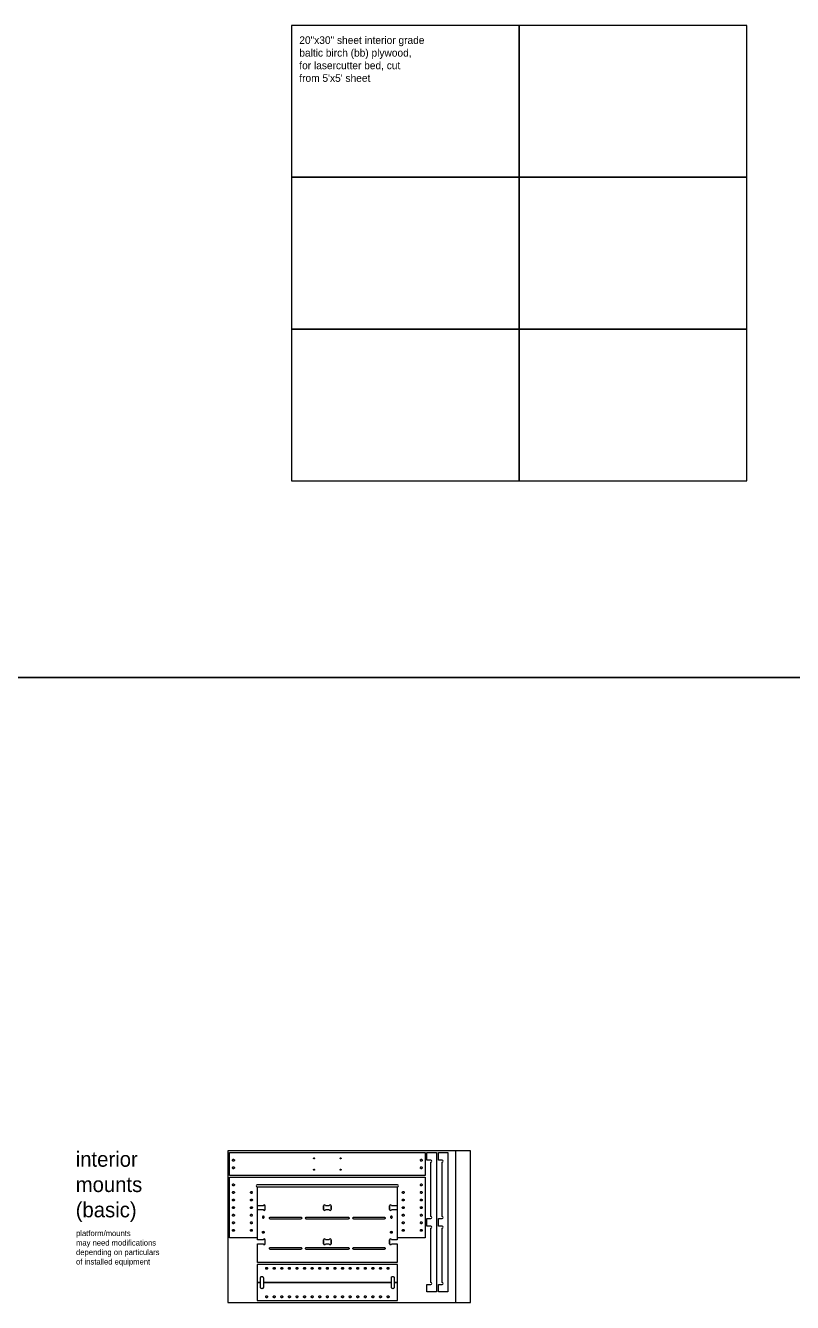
# Model space of a CAD drawing. Header units: inches. Extents: x -747 to 419, y -1089 to -681.
# Drawn here: x -484.8 to -383.8, y -849.5 to -681.2 of the extents above; entities that cross this region are included whole.
import ezdxf

# ---------------------------------------------------------------- set-up
doc = ezdxf.new("R2010")
doc.units = ezdxf.units.IN
doc.header["$MEASUREMENT"] = 0
for name, color, linetype in [('T_ANNO', 6, 'Continuous'), ('T_CUT_HOLE_1_4_INCH', 3, 'Continuous'), ('T_CUT_HOLE_1_8_INCH', 1, 'Continuous'), ('T_CUT_THRU', 7, 'Continuous')]:
    doc.layers.add(name, color=color, linetype=linetype)

msp = doc.modelspace()

# ---------------------------------------------------------------- linework, layer by layer
for points in [[(-454.3, -846.87), (-453.86, -846.87), (-453.86, -846.25), (-453.85, -846.2), (-453.83, -846.16), (-453.8, -846.12), (-453.77, -846.09), (-453.72, -846.07), (-453.67, -846.06), (-453.62, -846.07), (-453.58, -846.09), (-453.54, -846.12), (-453.51, -846.16), (-453.49, -846.2), (-453.48, -846.25), (-453.48, -846.87), (-436.61, -846.87), (-436.61, -846.25), (-436.61, -846.23), (-436.6, -846.19), (-436.58, -846.14), (-436.54, -846.11), (-436.5, -846.08), (-436.46, -846.07), (-436.41, -846.06), (-436.36, -846.07), (-436.31, -846.1), (-436.28, -846.13), (-436.25, -846.17), (-436.24, -846.22), (-436.23, -846.25), (-436.23, -846.87), (-435.8, -846.87), (-435.8, -844.5), (-454.3, -844.5)], [(-435.79, -846.87), (-436.23, -846.87), (-436.23, -847.5), (-436.24, -847.55), (-436.26, -847.59), (-436.29, -847.63), (-436.33, -847.66), (-436.37, -847.68), (-436.42, -847.69), (-436.47, -847.68), (-436.51, -847.66), (-436.55, -847.63), (-436.58, -847.59), (-436.6, -847.55), (-436.61, -847.5), (-436.61, -846.87), (-453.48, -846.87), (-453.48, -847.5), (-453.48, -847.51), (-453.49, -847.56), (-453.52, -847.61), (-453.55, -847.64), (-453.59, -847.67), (-453.64, -847.68), (-453.68, -847.69), (-453.73, -847.68), (-453.78, -847.65), (-453.81, -847.62), (-453.84, -847.58), (-453.85, -847.53), (-453.86, -847.5), (-453.86, -846.87), (-454.29, -846.87), (-454.29, -849.25), (-435.79, -849.25)]]:
    msp.add_lwpolyline(points, close=True)
at = {"layer": 'T_ANNO'}
for p, q in [((-666.26, -767.12), (298.91, -767.12)), ((418.91, -767.12), (-666.26, -767.12))]:
    msp.add_line(p, q, dxfattribs=at)
at = {"layer": 'T_ANNO', "color": 5}
msp.add_line((-428.17, -829.5), (-428.17, -849.5), dxfattribs=at)
at = {"layer": 'T_ANNO'}
for points in [[(-419.78, -701.19), (-419.78, -681.19), (-449.78, -681.19), (-449.78, -701.19)], [(-389.78, -701.19), (-389.78, -681.19), (-419.78, -681.19), (-419.78, -701.19)], [(-419.78, -721.19), (-419.78, -701.19), (-449.78, -701.19), (-449.78, -721.19)], [(-389.78, -721.19), (-389.78, -701.19), (-419.78, -701.19), (-419.78, -721.19)], [(-419.78, -741.19), (-419.78, -721.19), (-449.78, -721.19), (-449.78, -741.19)], [(-389.78, -741.19), (-389.78, -721.19), (-419.78, -721.19), (-419.78, -741.19)], [(-458.17, -849.5), (-426.17, -849.5), (-426.17, -829.5), (-458.17, -829.5)], [(-458.17, -849.5), (-426.17, -849.5), (-426.17, -829.5), (-458.17, -829.5)]]:
    msp.add_lwpolyline(points, close=True, dxfattribs=at)
at = {"layer": 'T_CUT_HOLE_1_4_INCH'}
for points in [[(-457.33, -830.66), (-457.31, -830.69), (-457.3, -830.72), (-457.3, -830.75), (-457.3, -830.78), (-457.31, -830.81), (-457.33, -830.84), (-457.36, -830.86), (-457.39, -830.87), (-457.42, -830.87), (-457.45, -830.87), (-457.48, -830.86), (-457.51, -830.84), (-457.53, -830.81), (-457.54, -830.78), (-457.55, -830.75), (-457.54, -830.72), (-457.53, -830.69), (-457.51, -830.66), (-457.48, -830.64), (-457.45, -830.63), (-457.42, -830.62), (-457.39, -830.63), (-457.36, -830.64)], [(-432.78, -830.81), (-432.79, -830.78), (-432.8, -830.75), (-432.79, -830.72), (-432.78, -830.69), (-432.76, -830.66), (-432.73, -830.64), (-432.7, -830.63), (-432.67, -830.62), (-432.64, -830.63), (-432.61, -830.64), (-432.58, -830.66), (-432.56, -830.69), (-432.55, -830.72), (-432.55, -830.75), (-432.55, -830.78), (-432.56, -830.81), (-432.58, -830.84), (-432.61, -830.86), (-432.64, -830.87), (-432.67, -830.87), (-432.7, -830.87), (-432.73, -830.86), (-432.76, -830.84)], [(-457.3, -831.72), (-457.3, -831.75), (-457.3, -831.78), (-457.31, -831.81), (-457.33, -831.84), (-457.36, -831.86), (-457.39, -831.87), (-457.42, -831.87), (-457.45, -831.87), (-457.48, -831.86), (-457.51, -831.84), (-457.53, -831.81), (-457.54, -831.78), (-457.55, -831.75), (-457.54, -831.72), (-457.53, -831.69), (-457.51, -831.66), (-457.48, -831.64), (-457.45, -831.63), (-457.42, -831.62), (-457.39, -831.63), (-457.36, -831.64), (-457.33, -831.66), (-457.31, -831.69)], [(-432.73, -831.86), (-432.76, -831.84), (-432.78, -831.81), (-432.79, -831.78), (-432.8, -831.75), (-432.79, -831.72), (-432.78, -831.69), (-432.76, -831.66), (-432.73, -831.64), (-432.7, -831.63), (-432.67, -831.62), (-432.64, -831.63), (-432.61, -831.64), (-432.58, -831.66), (-432.56, -831.69), (-432.55, -831.72), (-432.55, -831.75), (-432.55, -831.78), (-432.56, -831.81), (-432.58, -831.84), (-432.61, -831.86), (-432.64, -831.87), (-432.67, -831.87), (-432.7, -831.87)], [(-457.3, -833.97), (-457.3, -834), (-457.3, -834.03), (-457.31, -834.06), (-457.33, -834.09), (-457.36, -834.11), (-457.39, -834.12), (-457.42, -834.12), (-457.45, -834.12), (-457.48, -834.11), (-457.51, -834.09), (-457.53, -834.06), (-457.54, -834.03), (-457.55, -834), (-457.54, -833.97), (-457.53, -833.94), (-457.51, -833.91), (-457.48, -833.89), (-457.45, -833.88), (-457.42, -833.87), (-457.39, -833.88), (-457.36, -833.89), (-457.33, -833.91), (-457.31, -833.94)], [(-432.73, -834.11), (-432.76, -834.09), (-432.78, -834.06), (-432.79, -834.03), (-432.8, -834), (-432.79, -833.97), (-432.78, -833.94), (-432.76, -833.91), (-432.73, -833.89), (-432.7, -833.88), (-432.67, -833.87), (-432.64, -833.88), (-432.61, -833.89), (-432.58, -833.91), (-432.56, -833.94), (-432.55, -833.97), (-432.55, -834), (-432.55, -834.03), (-432.56, -834.06), (-432.58, -834.09), (-432.61, -834.11), (-432.64, -834.12), (-432.67, -834.12), (-432.7, -834.12)], [(-457.55, -835), (-457.54, -834.97), (-457.53, -834.94), (-457.51, -834.91), (-457.48, -834.89), (-457.45, -834.88), (-457.42, -834.87), (-457.39, -834.88), (-457.36, -834.89), (-457.33, -834.91), (-457.31, -834.94), (-457.3, -834.97), (-457.3, -835), (-457.3, -835.03), (-457.31, -835.06), (-457.33, -835.09), (-457.36, -835.11), (-457.39, -835.12), (-457.42, -835.12), (-457.45, -835.12), (-457.48, -835.11), (-457.51, -835.09), (-457.53, -835.06), (-457.54, -835.03)], [(-457.54, -836.03), (-457.55, -836), (-457.54, -835.97), (-457.53, -835.94), (-457.51, -835.91), (-457.48, -835.89), (-457.45, -835.88), (-457.42, -835.87), (-457.39, -835.88), (-457.36, -835.89), (-457.33, -835.91), (-457.31, -835.94), (-457.3, -835.97), (-457.3, -836), (-457.3, -836.03), (-457.31, -836.06), (-457.33, -836.09), (-457.36, -836.11), (-457.39, -836.12), (-457.42, -836.12), (-457.45, -836.12), (-457.48, -836.11), (-457.51, -836.09), (-457.53, -836.06)], [(-454.93, -834.96), (-454.92, -834.99), (-454.92, -835.02), (-454.93, -835.05), (-454.95, -835.08), (-454.98, -835.1), (-455, -835.12), (-455.04, -835.12), (-455.07, -835.12), (-455.1, -835.11), (-455.13, -835.1), (-455.15, -835.07), (-455.16, -835.04), (-455.17, -835.01), (-455.17, -834.98), (-455.16, -834.95), (-455.14, -834.92), (-455.12, -834.9), (-455.09, -834.88), (-455.06, -834.88), (-455.02, -834.88), (-454.99, -834.89), (-454.97, -834.9), (-454.94, -834.93)], [(-455.15, -836.07), (-455.16, -836.04), (-455.17, -836.01), (-455.17, -835.98), (-455.16, -835.95), (-455.14, -835.92), (-455.12, -835.9), (-455.09, -835.88), (-455.06, -835.88), (-455.02, -835.88), (-454.99, -835.89), (-454.97, -835.9), (-454.94, -835.93), (-454.93, -835.96), (-454.92, -835.99), (-454.92, -836.02), (-454.93, -836.05), (-454.95, -836.08), (-454.98, -836.1), (-455, -836.12), (-455.04, -836.12), (-455.07, -836.12), (-455.1, -836.11), (-455.13, -836.1)], [(-434.92, -834.99), (-434.92, -835.02), (-434.93, -835.06), (-434.95, -835.08), (-434.98, -835.1), (-435.01, -835.12), (-435.04, -835.12), (-435.07, -835.12), (-435.1, -835.11), (-435.13, -835.09), (-435.15, -835.07), (-435.16, -835.04), (-435.17, -835.01), (-435.17, -834.97), (-435.16, -834.94), (-435.14, -834.92), (-435.12, -834.9), (-435.09, -834.88), (-435.05, -834.88), (-435.02, -834.88), (-434.99, -834.89), (-434.96, -834.91), (-434.94, -834.93), (-434.93, -834.96)], [(-435.15, -836.07), (-435.16, -836.04), (-435.17, -836.01), (-435.17, -835.97), (-435.16, -835.94), (-435.14, -835.92), (-435.12, -835.9), (-435.09, -835.88), (-435.05, -835.88), (-435.02, -835.88), (-434.99, -835.89), (-434.96, -835.91), (-434.94, -835.93), (-434.93, -835.96), (-434.92, -835.99), (-434.92, -836.02), (-434.93, -836.06), (-434.95, -836.08), (-434.98, -836.1), (-435.01, -836.12), (-435.04, -836.12), (-435.07, -836.12), (-435.1, -836.11), (-435.13, -836.09)], [(-432.64, -835.12), (-432.67, -835.12), (-432.7, -835.12), (-432.73, -835.11), (-432.76, -835.09), (-432.78, -835.06), (-432.79, -835.03), (-432.8, -835), (-432.79, -834.97), (-432.78, -834.94), (-432.76, -834.91), (-432.73, -834.89), (-432.7, -834.88), (-432.67, -834.87), (-432.64, -834.88), (-432.61, -834.89), (-432.58, -834.91), (-432.56, -834.94), (-432.55, -834.97), (-432.55, -835), (-432.55, -835.03), (-432.56, -835.06), (-432.58, -835.09), (-432.61, -835.11)], [(-432.67, -836.12), (-432.7, -836.12), (-432.73, -836.11), (-432.76, -836.09), (-432.78, -836.06), (-432.79, -836.03), (-432.8, -836), (-432.79, -835.97), (-432.78, -835.94), (-432.76, -835.91), (-432.73, -835.89), (-432.7, -835.88), (-432.67, -835.87), (-432.64, -835.88), (-432.61, -835.89), (-432.58, -835.91), (-432.56, -835.94), (-432.55, -835.97), (-432.55, -836), (-432.55, -836.03), (-432.56, -836.06), (-432.58, -836.09), (-432.61, -836.11), (-432.64, -836.12)], [(-457.33, -837.09), (-457.36, -837.11), (-457.39, -837.12), (-457.42, -837.12), (-457.45, -837.12), (-457.48, -837.11), (-457.51, -837.09), (-457.53, -837.06), (-457.54, -837.03), (-457.55, -837), (-457.54, -836.97), (-457.53, -836.94), (-457.51, -836.91), (-457.48, -836.89), (-457.45, -836.88), (-457.42, -836.87), (-457.39, -836.88), (-457.36, -836.89), (-457.33, -836.91), (-457.31, -836.94), (-457.3, -836.97), (-457.3, -837), (-457.3, -837.03), (-457.31, -837.06)], [(-457.53, -838.06), (-457.54, -838.03), (-457.55, -838), (-457.54, -837.97), (-457.53, -837.94), (-457.51, -837.91), (-457.48, -837.89), (-457.45, -837.88), (-457.42, -837.87), (-457.39, -837.88), (-457.36, -837.89), (-457.33, -837.91), (-457.31, -837.94), (-457.3, -837.97), (-457.3, -838), (-457.3, -838.03), (-457.31, -838.06), (-457.33, -838.09), (-457.36, -838.11), (-457.39, -838.12), (-457.42, -838.12), (-457.45, -838.12), (-457.48, -838.11), (-457.51, -838.09)], [(-454.93, -837.05), (-454.95, -837.08), (-454.98, -837.1), (-455, -837.12), (-455.04, -837.12), (-455.07, -837.12), (-455.1, -837.11), (-455.13, -837.1), (-455.15, -837.07), (-455.16, -837.04), (-455.17, -837.01), (-455.17, -836.98), (-455.16, -836.95), (-455.14, -836.92), (-455.12, -836.9), (-455.09, -836.88), (-455.06, -836.88), (-455.02, -836.88), (-454.99, -836.89), (-454.97, -836.9), (-454.94, -836.93), (-454.93, -836.96), (-454.92, -836.99), (-454.92, -837.02)], [(-455.17, -838.03), (-455.17, -838), (-455.17, -837.97), (-455.16, -837.94), (-455.14, -837.91), (-455.11, -837.89), (-455.08, -837.88), (-455.05, -837.87), (-455.02, -837.88), (-454.99, -837.89), (-454.96, -837.91), (-454.94, -837.94), (-454.93, -837.97), (-454.92, -838), (-454.93, -838.03), (-454.94, -838.06), (-454.96, -838.09), (-454.98, -838.11), (-455.01, -838.12), (-455.04, -838.12), (-455.08, -838.12), (-455.11, -838.11), (-455.13, -838.09), (-455.15, -838.06)], [(-453.38, -838.32), (-453.37, -838.29), (-453.36, -838.26), (-453.36, -838.23), (-453.37, -838.2), (-453.39, -838.17), (-453.41, -838.15), (-453.44, -838.13), (-453.47, -838.13), (-453.51, -838.13), (-453.54, -838.14), (-453.56, -838.15), (-453.59, -838.18), (-453.6, -838.21), (-453.61, -838.24), (-453.61, -838.27), (-453.6, -838.3), (-453.58, -838.33), (-453.55, -838.35), (-453.53, -838.37), (-453.49, -838.37), (-453.46, -838.37), (-453.43, -838.36), (-453.4, -838.34)], [(-436.52, -838.33), (-436.5, -838.31), (-436.49, -838.28), (-436.48, -838.24), (-436.49, -838.21), (-436.5, -838.18), (-436.53, -838.16), (-436.55, -838.14), (-436.58, -838.13), (-436.62, -838.13), (-436.65, -838.13), (-436.68, -838.15), (-436.7, -838.17), (-436.72, -838.19), (-436.73, -838.22), (-436.73, -838.26), (-436.73, -838.29), (-436.71, -838.32), (-436.69, -838.34), (-436.67, -838.36), (-436.63, -838.37), (-436.6, -838.37), (-436.57, -838.37), (-436.54, -838.35)], [(-434.95, -837.08), (-434.98, -837.1), (-435.01, -837.12), (-435.04, -837.12), (-435.07, -837.12), (-435.1, -837.11), (-435.13, -837.09), (-435.15, -837.07), (-435.16, -837.04), (-435.17, -837.01), (-435.17, -836.97), (-435.16, -836.94), (-435.14, -836.92), (-435.12, -836.9), (-435.09, -836.88), (-435.05, -836.88), (-435.02, -836.88), (-434.99, -836.89), (-434.96, -836.91), (-434.94, -836.93), (-434.93, -836.96), (-434.92, -836.99), (-434.92, -837.02), (-434.93, -837.06)], [(-435.17, -837.97), (-435.16, -837.94), (-435.14, -837.91), (-435.11, -837.89), (-435.08, -837.88), (-435.05, -837.87), (-435.02, -837.88), (-434.99, -837.89), (-434.96, -837.91), (-434.94, -837.93), (-434.93, -837.96), (-434.92, -838), (-434.92, -838.03), (-434.94, -838.06), (-434.96, -838.09), (-434.98, -838.11), (-435.01, -838.12), (-435.04, -838.12), (-435.08, -838.12), (-435.11, -838.11), (-435.13, -838.09), (-435.15, -838.06), (-435.17, -838.03), (-435.17, -838)], [(-432.8, -837), (-432.79, -836.97), (-432.78, -836.94), (-432.76, -836.91), (-432.73, -836.89), (-432.7, -836.88), (-432.67, -836.87), (-432.64, -836.88), (-432.61, -836.89), (-432.58, -836.91), (-432.56, -836.94), (-432.55, -836.97), (-432.55, -837), (-432.55, -837.03), (-432.56, -837.06), (-432.58, -837.09), (-432.61, -837.11), (-432.64, -837.12), (-432.67, -837.12), (-432.7, -837.12), (-432.73, -837.11), (-432.76, -837.09), (-432.78, -837.06), (-432.79, -837.03)], [(-432.67, -838.12), (-432.7, -838.12), (-432.73, -838.11), (-432.76, -838.09), (-432.78, -838.06), (-432.79, -838.03), (-432.8, -838), (-432.79, -837.97), (-432.78, -837.94), (-432.76, -837.91), (-432.73, -837.89), (-432.7, -837.88), (-432.67, -837.87), (-432.64, -837.88), (-432.61, -837.89), (-432.58, -837.91), (-432.56, -837.94), (-432.55, -837.97), (-432.55, -838), (-432.55, -838.03), (-432.56, -838.06), (-432.58, -838.09), (-432.61, -838.11), (-432.64, -838.12)], [(-457.42, -839.12), (-457.45, -839.12), (-457.48, -839.11), (-457.51, -839.09), (-457.53, -839.06), (-457.54, -839.03), (-457.55, -839), (-457.54, -838.97), (-457.53, -838.94), (-457.51, -838.91), (-457.48, -838.89), (-457.45, -838.88), (-457.42, -838.87), (-457.39, -838.88), (-457.36, -838.89), (-457.33, -838.91), (-457.31, -838.94), (-457.3, -838.97), (-457.3, -839), (-457.3, -839.03), (-457.31, -839.06), (-457.33, -839.09), (-457.36, -839.11), (-457.39, -839.12)], [(-457.53, -840.06), (-457.54, -840.03), (-457.55, -840), (-457.54, -839.97), (-457.53, -839.94), (-457.51, -839.91), (-457.48, -839.89), (-457.45, -839.88), (-457.42, -839.87), (-457.39, -839.88), (-457.36, -839.89), (-457.33, -839.91), (-457.31, -839.94), (-457.3, -839.97), (-457.3, -840), (-457.3, -840.03), (-457.31, -840.06), (-457.33, -840.09), (-457.36, -840.11), (-457.39, -840.12), (-457.42, -840.12), (-457.45, -840.12), (-457.48, -840.11), (-457.51, -840.09)], [(-454.92, -839), (-454.93, -839.03), (-454.94, -839.06), (-454.96, -839.09), (-454.98, -839.11), (-455.01, -839.12), (-455.04, -839.12), (-455.08, -839.12), (-455.11, -839.11), (-455.13, -839.09), (-455.15, -839.06), (-455.17, -839.03), (-455.17, -839), (-455.17, -838.97), (-455.16, -838.94), (-455.14, -838.91), (-455.11, -838.89), (-455.08, -838.88), (-455.05, -838.87), (-455.02, -838.88), (-454.99, -838.89), (-454.96, -838.91), (-454.94, -838.94), (-454.93, -838.97)], [(-454.94, -839.94), (-454.93, -839.97), (-454.92, -840), (-454.93, -840.03), (-454.94, -840.06), (-454.96, -840.09), (-454.98, -840.11), (-455.01, -840.12), (-455.04, -840.12), (-455.08, -840.12), (-455.11, -840.11), (-455.13, -840.09), (-455.15, -840.06), (-455.17, -840.03), (-455.17, -840), (-455.17, -839.97), (-455.16, -839.94), (-455.14, -839.91), (-455.11, -839.89), (-455.08, -839.88), (-455.05, -839.87), (-455.02, -839.88), (-454.99, -839.89), (-454.96, -839.91)], [(-435.17, -839), (-435.17, -838.97), (-435.16, -838.94), (-435.14, -838.91), (-435.11, -838.89), (-435.08, -838.88), (-435.05, -838.87), (-435.02, -838.88), (-434.99, -838.89), (-434.96, -838.91), (-434.94, -838.93), (-434.93, -838.96), (-434.92, -839), (-434.92, -839.03), (-434.94, -839.06), (-434.96, -839.09), (-434.98, -839.11), (-435.01, -839.12), (-435.04, -839.12), (-435.08, -839.12), (-435.11, -839.11), (-435.13, -839.09), (-435.15, -839.06), (-435.17, -839.03)], [(-434.92, -840), (-434.92, -840.03), (-434.94, -840.06), (-434.96, -840.09), (-434.98, -840.11), (-435.01, -840.12), (-435.04, -840.12), (-435.08, -840.12), (-435.11, -840.11), (-435.13, -840.09), (-435.15, -840.06), (-435.17, -840.03), (-435.17, -840), (-435.17, -839.97), (-435.16, -839.94), (-435.14, -839.91), (-435.11, -839.89), (-435.08, -839.88), (-435.05, -839.87), (-435.02, -839.88), (-434.99, -839.89), (-434.96, -839.91), (-434.94, -839.93), (-434.93, -839.96)], [(-432.55, -839.03), (-432.56, -839.06), (-432.58, -839.09), (-432.61, -839.11), (-432.64, -839.12), (-432.67, -839.12), (-432.7, -839.12), (-432.73, -839.11), (-432.76, -839.09), (-432.78, -839.06), (-432.79, -839.03), (-432.8, -839), (-432.79, -838.97), (-432.78, -838.94), (-432.76, -838.91), (-432.73, -838.89), (-432.7, -838.88), (-432.67, -838.87), (-432.64, -838.88), (-432.61, -838.89), (-432.58, -838.91), (-432.56, -838.94), (-432.55, -838.97), (-432.55, -839)], [(-432.64, -840.12), (-432.67, -840.12), (-432.7, -840.12), (-432.73, -840.11), (-432.76, -840.09), (-432.78, -840.06), (-432.79, -840.03), (-432.8, -840), (-432.79, -839.97), (-432.78, -839.94), (-432.76, -839.91), (-432.73, -839.89), (-432.7, -839.88), (-432.67, -839.87), (-432.64, -839.88), (-432.61, -839.89), (-432.58, -839.91), (-432.56, -839.94), (-432.55, -839.97), (-432.55, -840), (-432.55, -840.03), (-432.56, -840.06), (-432.58, -840.09), (-432.61, -840.11)], [(-453.4, -840.16), (-453.38, -840.19), (-453.36, -840.22), (-453.36, -840.25), (-453.36, -840.28), (-453.38, -840.31), (-453.4, -840.34), (-453.42, -840.36), (-453.45, -840.37), (-453.48, -840.37), (-453.52, -840.37), (-453.55, -840.36), (-453.57, -840.34), (-453.59, -840.31), (-453.6, -840.28), (-453.61, -840.25), (-453.6, -840.22), (-453.59, -840.19), (-453.57, -840.16), (-453.55, -840.14), (-453.52, -840.13), (-453.48, -840.12), (-453.45, -840.13), (-453.42, -840.14)], [(-436.49, -840.22), (-436.48, -840.25), (-436.49, -840.28), (-436.5, -840.31), (-436.52, -840.34), (-436.55, -840.36), (-436.58, -840.37), (-436.61, -840.37), (-436.64, -840.37), (-436.67, -840.36), (-436.7, -840.34), (-436.72, -840.31), (-436.73, -840.28), (-436.73, -840.25), (-436.73, -840.22), (-436.72, -840.19), (-436.7, -840.16), (-436.67, -840.14), (-436.64, -840.13), (-436.61, -840.12), (-436.58, -840.13), (-436.55, -840.14), (-436.52, -840.16), (-436.5, -840.19)], [(-452.94, -845.06), (-452.96, -845.09), (-452.98, -845.11), (-453.01, -845.12), (-453.05, -845.12), (-453.08, -845.12), (-453.11, -845.11), (-453.13, -845.09), (-453.15, -845.06), (-453.17, -845.03), (-453.17, -845), (-453.17, -844.97), (-453.15, -844.94), (-453.13, -844.91), (-453.11, -844.89), (-453.08, -844.88), (-453.05, -844.87), (-453.01, -844.88), (-452.98, -844.89), (-452.96, -844.91), (-452.94, -844.94), (-452.93, -844.97), (-452.92, -845), (-452.93, -845.03)], [(-451.94, -844.94), (-451.93, -844.97), (-451.92, -845), (-451.93, -845.03), (-451.94, -845.06), (-451.96, -845.09), (-451.98, -845.11), (-452.01, -845.12), (-452.05, -845.12), (-452.08, -845.12), (-452.11, -845.11), (-452.13, -845.09), (-452.15, -845.06), (-452.17, -845.03), (-452.17, -845), (-452.17, -844.97), (-452.15, -844.94), (-452.13, -844.91), (-452.11, -844.89), (-452.08, -844.88), (-452.05, -844.87), (-452.01, -844.88), (-451.98, -844.89), (-451.96, -844.91)], [(-450.98, -845.11), (-451.01, -845.12), (-451.05, -845.12), (-451.08, -845.12), (-451.11, -845.11), (-451.13, -845.09), (-451.15, -845.06), (-451.17, -845.03), (-451.17, -845), (-451.17, -844.97), (-451.15, -844.94), (-451.13, -844.91), (-451.11, -844.89), (-451.08, -844.88), (-451.05, -844.87), (-451.01, -844.88), (-450.98, -844.89), (-450.96, -844.91), (-450.94, -844.94), (-450.93, -844.97), (-450.92, -845), (-450.93, -845.03), (-450.94, -845.06), (-450.96, -845.09)], [(-449.94, -845.06), (-449.96, -845.09), (-449.98, -845.11), (-450.01, -845.12), (-450.05, -845.12), (-450.08, -845.12), (-450.11, -845.11), (-450.13, -845.09), (-450.15, -845.06), (-450.17, -845.03), (-450.17, -845), (-450.17, -844.97), (-450.15, -844.94), (-450.13, -844.91), (-450.11, -844.89), (-450.08, -844.88), (-450.05, -844.87), (-450.01, -844.88), (-449.98, -844.89), (-449.96, -844.91), (-449.94, -844.94), (-449.93, -844.97), (-449.92, -845), (-449.93, -845.03)], [(-449.17, -844.97), (-449.15, -844.94), (-449.13, -844.91), (-449.11, -844.89), (-449.08, -844.88), (-449.05, -844.87), (-449.01, -844.88), (-448.98, -844.89), (-448.96, -844.91), (-448.94, -844.94), (-448.93, -844.97), (-448.92, -845), (-448.93, -845.03), (-448.94, -845.06), (-448.96, -845.09), (-448.98, -845.11), (-449.01, -845.12), (-449.05, -845.12), (-449.08, -845.12), (-449.11, -845.11), (-449.13, -845.09), (-449.15, -845.06), (-449.17, -845.03), (-449.17, -845)], [(-447.94, -845.06), (-447.96, -845.09), (-447.98, -845.11), (-448.01, -845.12), (-448.05, -845.12), (-448.08, -845.12), (-448.11, -845.11), (-448.13, -845.09), (-448.15, -845.06), (-448.17, -845.03), (-448.17, -845), (-448.17, -844.97), (-448.15, -844.94), (-448.13, -844.91), (-448.11, -844.89), (-448.08, -844.88), (-448.05, -844.87), (-448.01, -844.88), (-447.98, -844.89), (-447.96, -844.91), (-447.94, -844.94), (-447.93, -844.97), (-447.92, -845), (-447.93, -845.03)], [(-447.11, -845.11), (-447.13, -845.09), (-447.15, -845.06), (-447.17, -845.03), (-447.17, -845), (-447.17, -844.97), (-447.15, -844.94), (-447.13, -844.91), (-447.11, -844.89), (-447.08, -844.88), (-447.05, -844.87), (-447.01, -844.88), (-446.98, -844.89), (-446.96, -844.91), (-446.94, -844.94), (-446.93, -844.97), (-446.92, -845), (-446.93, -845.03), (-446.94, -845.06), (-446.96, -845.09), (-446.98, -845.11), (-447.01, -845.12), (-447.05, -845.12), (-447.08, -845.12)], [(-446.01, -845.12), (-446.05, -845.12), (-446.08, -845.12), (-446.11, -845.11), (-446.13, -845.09), (-446.15, -845.06), (-446.17, -845.03), (-446.17, -845), (-446.17, -844.97), (-446.15, -844.94), (-446.13, -844.91), (-446.11, -844.89), (-446.08, -844.88), (-446.05, -844.87), (-446.01, -844.88), (-445.98, -844.89), (-445.96, -844.91), (-445.94, -844.94), (-445.93, -844.97), (-445.92, -845), (-445.93, -845.03), (-445.94, -845.06), (-445.96, -845.09), (-445.98, -845.11)], [(-445.13, -844.91), (-445.11, -844.89), (-445.08, -844.88), (-445.05, -844.87), (-445.01, -844.88), (-444.98, -844.89), (-444.96, -844.91), (-444.94, -844.94), (-444.93, -844.97), (-444.92, -845), (-444.93, -845.03), (-444.94, -845.06), (-444.96, -845.09), (-444.98, -845.11), (-445.01, -845.12), (-445.05, -845.12), (-445.08, -845.12), (-445.11, -845.11), (-445.13, -845.09), (-445.15, -845.06), (-445.17, -845.03), (-445.17, -845), (-445.17, -844.97), (-445.15, -844.94)], [(-443.92, -845), (-443.93, -845.03), (-443.94, -845.06), (-443.96, -845.09), (-443.98, -845.11), (-444.01, -845.12), (-444.05, -845.12), (-444.08, -845.12), (-444.11, -845.11), (-444.13, -845.09), (-444.15, -845.06), (-444.17, -845.03), (-444.17, -845), (-444.17, -844.97), (-444.15, -844.94), (-444.13, -844.91), (-444.11, -844.89), (-444.08, -844.88), (-444.05, -844.87), (-444.01, -844.88), (-443.98, -844.89), (-443.96, -844.91), (-443.94, -844.94), (-443.93, -844.97)], [(-442.92, -845), (-442.93, -845.03), (-442.94, -845.06), (-442.96, -845.09), (-442.98, -845.11), (-443.01, -845.12), (-443.05, -845.12), (-443.08, -845.12), (-443.11, -845.11), (-443.13, -845.09), (-443.15, -845.06), (-443.17, -845.03), (-443.17, -845), (-443.17, -844.97), (-443.15, -844.94), (-443.13, -844.91), (-443.11, -844.89), (-443.08, -844.88), (-443.05, -844.87), (-443.01, -844.88), (-442.98, -844.89), (-442.96, -844.91), (-442.94, -844.94), (-442.93, -844.97)], [(-442.11, -845.11), (-442.13, -845.09), (-442.15, -845.06), (-442.17, -845.03), (-442.17, -845), (-442.17, -844.97), (-442.15, -844.94), (-442.13, -844.91), (-442.11, -844.89), (-442.08, -844.88), (-442.05, -844.87), (-442.01, -844.88), (-441.98, -844.89), (-441.96, -844.91), (-441.94, -844.94), (-441.93, -844.97), (-441.92, -845), (-441.93, -845.03), (-441.94, -845.06), (-441.96, -845.09), (-441.98, -845.11), (-442.01, -845.12), (-442.05, -845.12), (-442.08, -845.12)], [(-441.17, -844.97), (-441.15, -844.94), (-441.13, -844.91), (-441.11, -844.89), (-441.08, -844.88), (-441.05, -844.87), (-441.01, -844.88), (-440.98, -844.89), (-440.96, -844.91), (-440.94, -844.94), (-440.93, -844.97), (-440.92, -845), (-440.93, -845.03), (-440.94, -845.06), (-440.96, -845.09), (-440.98, -845.11), (-441.01, -845.12), (-441.05, -845.12), (-441.08, -845.12), (-441.11, -845.11), (-441.13, -845.09), (-441.15, -845.06), (-441.17, -845.03), (-441.17, -845)], [(-440.13, -845.09), (-440.15, -845.06), (-440.17, -845.03), (-440.17, -845), (-440.17, -844.97), (-440.15, -844.94), (-440.13, -844.91), (-440.11, -844.89), (-440.08, -844.88), (-440.05, -844.87), (-440.01, -844.88), (-439.98, -844.89), (-439.96, -844.91), (-439.94, -844.94), (-439.93, -844.97), (-439.92, -845), (-439.93, -845.03), (-439.94, -845.06), (-439.96, -845.09), (-439.98, -845.11), (-440.01, -845.12), (-440.05, -845.12), (-440.08, -845.12), (-440.11, -845.11)], [(-439.08, -845.12), (-439.11, -845.11), (-439.13, -845.09), (-439.15, -845.06), (-439.17, -845.03), (-439.17, -845), (-439.17, -844.97), (-439.15, -844.94), (-439.13, -844.91), (-439.11, -844.89), (-439.08, -844.88), (-439.05, -844.87), (-439.01, -844.88), (-438.98, -844.89), (-438.96, -844.91), (-438.94, -844.94), (-438.93, -844.97), (-438.92, -845), (-438.93, -845.03), (-438.94, -845.06), (-438.96, -845.09), (-438.98, -845.11), (-439.01, -845.12), (-439.05, -845.12)], [(-438.05, -844.87), (-438.01, -844.88), (-437.98, -844.89), (-437.96, -844.91), (-437.94, -844.94), (-437.93, -844.97), (-437.92, -845), (-437.93, -845.03), (-437.94, -845.06), (-437.96, -845.09), (-437.98, -845.11), (-438.01, -845.12), (-438.05, -845.12), (-438.08, -845.12), (-438.11, -845.11), (-438.13, -845.09), (-438.15, -845.06), (-438.17, -845.03), (-438.17, -845), (-438.17, -844.97), (-438.15, -844.94), (-438.13, -844.91), (-438.11, -844.89), (-438.08, -844.88)], [(-437.01, -844.88), (-436.98, -844.89), (-436.96, -844.91), (-436.94, -844.94), (-436.93, -844.97), (-436.92, -845), (-436.93, -845.03), (-436.94, -845.06), (-436.96, -845.09), (-436.98, -845.11), (-437.01, -845.12), (-437.05, -845.12), (-437.08, -845.12), (-437.11, -845.11), (-437.13, -845.09), (-437.15, -845.06), (-437.17, -845.03), (-437.17, -845), (-437.17, -844.97), (-437.15, -844.94), (-437.13, -844.91), (-437.11, -844.89), (-437.08, -844.88), (-437.05, -844.87)], [(-453.08, -848.87), (-453.11, -848.86), (-453.13, -848.84), (-453.15, -848.81), (-453.17, -848.78), (-453.17, -848.75), (-453.17, -848.72), (-453.15, -848.69), (-453.13, -848.66), (-453.11, -848.64), (-453.08, -848.63), (-453.04, -848.62), (-453.01, -848.63), (-452.98, -848.64), (-452.96, -848.66), (-452.94, -848.69), (-452.92, -848.72), (-452.92, -848.75), (-452.92, -848.78), (-452.94, -848.81), (-452.96, -848.84), (-452.98, -848.86), (-453.01, -848.87), (-453.04, -848.87)], [(-452.04, -848.87), (-452.08, -848.87), (-452.11, -848.86), (-452.13, -848.84), (-452.15, -848.81), (-452.17, -848.78), (-452.17, -848.75), (-452.17, -848.72), (-452.15, -848.69), (-452.13, -848.66), (-452.11, -848.64), (-452.08, -848.63), (-452.04, -848.62), (-452.01, -848.63), (-451.98, -848.64), (-451.96, -848.66), (-451.94, -848.69), (-451.92, -848.72), (-451.92, -848.75), (-451.92, -848.78), (-451.94, -848.81), (-451.96, -848.84), (-451.98, -848.86), (-452.01, -848.87)], [(-451.01, -848.63), (-450.98, -848.64), (-450.96, -848.66), (-450.94, -848.69), (-450.92, -848.72), (-450.92, -848.75), (-450.92, -848.78), (-450.94, -848.81), (-450.96, -848.84), (-450.98, -848.86), (-451.01, -848.87), (-451.04, -848.87), (-451.08, -848.87), (-451.11, -848.86), (-451.13, -848.84), (-451.15, -848.81), (-451.17, -848.78), (-451.17, -848.75), (-451.17, -848.72), (-451.15, -848.69), (-451.13, -848.66), (-451.11, -848.64), (-451.08, -848.63), (-451.04, -848.62)], [(-449.96, -848.66), (-449.94, -848.69), (-449.92, -848.72), (-449.92, -848.75), (-449.92, -848.78), (-449.94, -848.81), (-449.96, -848.84), (-449.98, -848.86), (-450.01, -848.87), (-450.04, -848.87), (-450.08, -848.87), (-450.11, -848.86), (-450.13, -848.84), (-450.15, -848.81), (-450.17, -848.78), (-450.17, -848.75), (-450.17, -848.72), (-450.15, -848.69), (-450.13, -848.66), (-450.11, -848.64), (-450.08, -848.63), (-450.04, -848.62), (-450.01, -848.63), (-449.98, -848.64)], [(-448.92, -848.78), (-448.94, -848.81), (-448.96, -848.84), (-448.98, -848.86), (-449.01, -848.87), (-449.04, -848.87), (-449.08, -848.87), (-449.11, -848.86), (-449.13, -848.84), (-449.15, -848.81), (-449.17, -848.78), (-449.17, -848.75), (-449.17, -848.72), (-449.15, -848.69), (-449.13, -848.66), (-449.11, -848.64), (-449.08, -848.63), (-449.04, -848.62), (-449.01, -848.63), (-448.98, -848.64), (-448.96, -848.66), (-448.94, -848.69), (-448.92, -848.72), (-448.92, -848.75)], [(-447.98, -848.64), (-447.96, -848.66), (-447.94, -848.69), (-447.92, -848.72), (-447.92, -848.75), (-447.92, -848.78), (-447.94, -848.81), (-447.96, -848.84), (-447.98, -848.86), (-448.01, -848.87), (-448.04, -848.87), (-448.08, -848.87), (-448.11, -848.86), (-448.13, -848.84), (-448.15, -848.81), (-448.17, -848.78), (-448.17, -848.75), (-448.17, -848.72), (-448.15, -848.69), (-448.13, -848.66), (-448.11, -848.64), (-448.08, -848.63), (-448.04, -848.62), (-448.01, -848.63)], [(-447.17, -848.75), (-447.17, -848.72), (-447.15, -848.69), (-447.13, -848.66), (-447.11, -848.64), (-447.08, -848.63), (-447.04, -848.62), (-447.01, -848.63), (-446.98, -848.64), (-446.96, -848.66), (-446.94, -848.69), (-446.92, -848.72), (-446.92, -848.75), (-446.92, -848.78), (-446.94, -848.81), (-446.96, -848.84), (-446.98, -848.86), (-447.01, -848.87), (-447.04, -848.87), (-447.08, -848.87), (-447.11, -848.86), (-447.13, -848.84), (-447.15, -848.81), (-447.17, -848.78)], [(-446.17, -848.75), (-446.17, -848.72), (-446.15, -848.69), (-446.13, -848.66), (-446.11, -848.64), (-446.08, -848.63), (-446.04, -848.62), (-446.01, -848.63), (-445.98, -848.64), (-445.96, -848.66), (-445.94, -848.69), (-445.92, -848.72), (-445.92, -848.75), (-445.92, -848.78), (-445.94, -848.81), (-445.96, -848.84), (-445.98, -848.86), (-446.01, -848.87), (-446.04, -848.87), (-446.08, -848.87), (-446.11, -848.86), (-446.13, -848.84), (-446.15, -848.81), (-446.17, -848.78)], [(-444.96, -848.84), (-444.98, -848.86), (-445.01, -848.87), (-445.04, -848.87), (-445.08, -848.87), (-445.11, -848.86), (-445.13, -848.84), (-445.15, -848.81), (-445.17, -848.78), (-445.17, -848.75), (-445.17, -848.72), (-445.15, -848.69), (-445.13, -848.66), (-445.11, -848.64), (-445.08, -848.63), (-445.04, -848.62), (-445.01, -848.63), (-444.98, -848.64), (-444.96, -848.66), (-444.94, -848.69), (-444.92, -848.72), (-444.92, -848.75), (-444.92, -848.78), (-444.94, -848.81)], [(-444.08, -848.63), (-444.04, -848.62), (-444.01, -848.63), (-443.98, -848.64), (-443.96, -848.66), (-443.94, -848.69), (-443.92, -848.72), (-443.92, -848.75), (-443.92, -848.78), (-443.94, -848.81), (-443.96, -848.84), (-443.98, -848.86), (-444.01, -848.87), (-444.04, -848.87), (-444.08, -848.87), (-444.11, -848.86), (-444.13, -848.84), (-444.15, -848.81), (-444.17, -848.78), (-444.17, -848.75), (-444.17, -848.72), (-444.15, -848.69), (-444.13, -848.66), (-444.11, -848.64)], [(-442.98, -848.64), (-442.96, -848.66), (-442.94, -848.69), (-442.92, -848.72), (-442.92, -848.75), (-442.92, -848.78), (-442.94, -848.81), (-442.96, -848.84), (-442.98, -848.86), (-443.01, -848.87), (-443.04, -848.87), (-443.08, -848.87), (-443.11, -848.86), (-443.13, -848.84), (-443.15, -848.81), (-443.17, -848.78), (-443.17, -848.75), (-443.17, -848.72), (-443.15, -848.69), (-443.13, -848.66), (-443.11, -848.64), (-443.08, -848.63), (-443.04, -848.62), (-443.01, -848.63)], [(-442.15, -848.69), (-442.13, -848.66), (-442.11, -848.64), (-442.08, -848.63), (-442.04, -848.62), (-442.01, -848.63), (-441.98, -848.64), (-441.96, -848.66), (-441.94, -848.69), (-441.92, -848.72), (-441.92, -848.75), (-441.92, -848.78), (-441.94, -848.81), (-441.96, -848.84), (-441.98, -848.86), (-442.01, -848.87), (-442.04, -848.87), (-442.08, -848.87), (-442.11, -848.86), (-442.13, -848.84), (-442.15, -848.81), (-442.17, -848.78), (-442.17, -848.75), (-442.17, -848.72)], [(-440.92, -848.78), (-440.94, -848.81), (-440.96, -848.84), (-440.98, -848.86), (-441.01, -848.87), (-441.04, -848.87), (-441.08, -848.87), (-441.11, -848.86), (-441.13, -848.84), (-441.15, -848.81), (-441.17, -848.78), (-441.17, -848.75), (-441.17, -848.72), (-441.15, -848.69), (-441.13, -848.66), (-441.11, -848.64), (-441.08, -848.63), (-441.04, -848.62), (-441.01, -848.63), (-440.98, -848.64), (-440.96, -848.66), (-440.94, -848.69), (-440.92, -848.72), (-440.92, -848.75)], [(-440.15, -848.69), (-440.13, -848.66), (-440.11, -848.64), (-440.08, -848.63), (-440.04, -848.62), (-440.01, -848.63), (-439.98, -848.64), (-439.96, -848.66), (-439.94, -848.69), (-439.92, -848.72), (-439.92, -848.75), (-439.92, -848.78), (-439.94, -848.81), (-439.96, -848.84), (-439.98, -848.86), (-440.01, -848.87), (-440.04, -848.87), (-440.08, -848.87), (-440.11, -848.86), (-440.13, -848.84), (-440.15, -848.81), (-440.17, -848.78), (-440.17, -848.75), (-440.17, -848.72)], [(-439.11, -848.64), (-439.08, -848.63), (-439.04, -848.62), (-439.01, -848.63), (-438.98, -848.64), (-438.96, -848.66), (-438.94, -848.69), (-438.92, -848.72), (-438.92, -848.75), (-438.92, -848.78), (-438.94, -848.81), (-438.96, -848.84), (-438.98, -848.86), (-439.01, -848.87), (-439.04, -848.87), (-439.08, -848.87), (-439.11, -848.86), (-439.13, -848.84), (-439.15, -848.81), (-439.17, -848.78), (-439.17, -848.75), (-439.17, -848.72), (-439.15, -848.69), (-439.13, -848.66)], [(-438.15, -848.81), (-438.17, -848.78), (-438.17, -848.75), (-438.17, -848.72), (-438.15, -848.69), (-438.13, -848.66), (-438.11, -848.64), (-438.08, -848.63), (-438.04, -848.62), (-438.01, -848.63), (-437.98, -848.64), (-437.96, -848.66), (-437.94, -848.69), (-437.92, -848.72), (-437.92, -848.75), (-437.92, -848.78), (-437.94, -848.81), (-437.96, -848.84), (-437.98, -848.86), (-438.01, -848.87), (-438.04, -848.87), (-438.08, -848.87), (-438.11, -848.86), (-438.13, -848.84)], [(-437.15, -848.69), (-437.13, -848.66), (-437.11, -848.64), (-437.08, -848.63), (-437.04, -848.62), (-437.01, -848.63), (-436.98, -848.64), (-436.96, -848.66), (-436.94, -848.69), (-436.92, -848.72), (-436.92, -848.75), (-436.92, -848.78), (-436.94, -848.81), (-436.96, -848.84), (-436.98, -848.86), (-437.01, -848.87), (-437.04, -848.87), (-437.08, -848.87), (-437.11, -848.86), (-437.13, -848.84), (-437.15, -848.81), (-437.17, -848.78), (-437.17, -848.75), (-437.17, -848.72)]]:
    msp.add_lwpolyline(points, close=True, dxfattribs=at)
at = {"layer": 'T_CUT_HOLE_1_8_INCH'}
for points in [[(-446.74, -830.52), (-446.74, -830.53), (-446.75, -830.54), (-446.77, -830.55), (-446.78, -830.56), (-446.8, -830.56), (-446.81, -830.56), (-446.83, -830.55), (-446.84, -830.54), (-446.85, -830.53), (-446.86, -830.52), (-446.86, -830.5), (-446.86, -830.48), (-446.85, -830.47), (-446.84, -830.46), (-446.83, -830.45), (-446.81, -830.44), (-446.8, -830.44), (-446.78, -830.44), (-446.77, -830.45), (-446.75, -830.46), (-446.74, -830.47), (-446.74, -830.48), (-446.73, -830.5)], [(-443.24, -830.52), (-443.24, -830.53), (-443.25, -830.54), (-443.27, -830.55), (-443.28, -830.56), (-443.3, -830.56), (-443.31, -830.56), (-443.33, -830.55), (-443.34, -830.54), (-443.35, -830.53), (-443.36, -830.52), (-443.36, -830.5), (-443.36, -830.48), (-443.35, -830.47), (-443.34, -830.46), (-443.33, -830.45), (-443.31, -830.44), (-443.3, -830.44), (-443.28, -830.44), (-443.27, -830.45), (-443.25, -830.46), (-443.24, -830.47), (-443.24, -830.48), (-443.23, -830.5)], [(-446.74, -832.02), (-446.74, -832.03), (-446.75, -832.04), (-446.77, -832.05), (-446.78, -832.06), (-446.8, -832.06), (-446.81, -832.06), (-446.83, -832.05), (-446.84, -832.04), (-446.85, -832.03), (-446.86, -832.02), (-446.86, -832), (-446.86, -831.98), (-446.85, -831.97), (-446.84, -831.96), (-446.83, -831.95), (-446.81, -831.94), (-446.8, -831.94), (-446.78, -831.94), (-446.77, -831.95), (-446.75, -831.96), (-446.74, -831.97), (-446.74, -831.98), (-446.73, -832)], [(-443.24, -832.02), (-443.24, -832.03), (-443.25, -832.04), (-443.27, -832.05), (-443.28, -832.06), (-443.3, -832.06), (-443.31, -832.06), (-443.33, -832.05), (-443.34, -832.04), (-443.35, -832.03), (-443.36, -832.02), (-443.36, -832), (-443.36, -831.98), (-443.35, -831.97), (-443.34, -831.96), (-443.33, -831.95), (-443.31, -831.94), (-443.3, -831.94), (-443.28, -831.94), (-443.27, -831.95), (-443.25, -831.96), (-443.24, -831.97), (-443.24, -831.98), (-443.23, -832)]]:
    msp.add_lwpolyline(points, close=True, dxfattribs=at)
at = {"layer": 'T_CUT_THRU'}
for points in [[(-432.17, -832.75), (-457.92, -832.75), (-457.92, -829.75), (-432.17, -829.75)], [(-448.5, -838.26), (-448.47, -838.28), (-448.45, -838.3), (-448.43, -838.33), (-448.42, -838.36), (-448.42, -838.39), (-448.43, -838.42), (-448.45, -838.45), (-448.47, -838.47), (-448.5, -838.49), (-448.53, -838.5), (-448.55, -838.5), (-452.55, -838.5), (-452.58, -838.5), (-452.61, -838.48), (-452.63, -838.46), (-452.65, -838.44), (-452.67, -838.41), (-452.67, -838.37), (-452.67, -838.34), (-452.65, -838.31), (-452.63, -838.29), (-452.61, -838.27), (-452.58, -838.25), (-452.55, -838.25), (-448.53, -838.25)], [(-442.25, -838.26), (-442.22, -838.28), (-442.2, -838.3), (-442.18, -838.33), (-442.17, -838.36), (-442.17, -838.39), (-442.18, -838.42), (-442.2, -838.45), (-442.22, -838.47), (-442.25, -838.49), (-442.28, -838.5), (-442.3, -838.5), (-447.8, -838.5), (-447.83, -838.5), (-447.86, -838.48), (-447.88, -838.46), (-447.9, -838.44), (-447.92, -838.41), (-447.92, -838.37), (-447.92, -838.34), (-447.9, -838.31), (-447.88, -838.29), (-447.86, -838.27), (-447.83, -838.25), (-447.8, -838.25), (-442.28, -838.25)], [(-441.58, -838.25), (-441.55, -838.25), (-437.53, -838.25), (-437.5, -838.26), (-437.47, -838.28), (-437.45, -838.3), (-437.43, -838.33), (-437.42, -838.36), (-437.42, -838.39), (-437.43, -838.42), (-437.45, -838.45), (-437.47, -838.47), (-437.5, -838.49), (-437.53, -838.5), (-437.55, -838.5), (-441.55, -838.5), (-441.58, -838.5), (-441.61, -838.48), (-441.63, -838.46), (-441.65, -838.44), (-441.67, -838.41), (-441.67, -838.37), (-441.67, -838.34), (-441.65, -838.31), (-441.63, -838.29), (-441.61, -838.27)], [(-452.65, -842.31), (-452.63, -842.29), (-452.61, -842.27), (-452.58, -842.25), (-452.55, -842.25), (-448.53, -842.25), (-448.5, -842.26), (-448.47, -842.28), (-448.45, -842.3), (-448.43, -842.33), (-448.42, -842.36), (-448.42, -842.39), (-448.43, -842.42), (-448.45, -842.45), (-448.47, -842.47), (-448.5, -842.49), (-448.53, -842.5), (-448.55, -842.5), (-452.55, -842.5), (-452.58, -842.5), (-452.61, -842.48), (-452.63, -842.46), (-452.65, -842.44), (-452.67, -842.41), (-452.67, -842.37), (-452.67, -842.34)], [(-442.3, -842.5), (-447.8, -842.5), (-447.83, -842.5), (-447.86, -842.48), (-447.88, -842.46), (-447.9, -842.44), (-447.92, -842.41), (-447.92, -842.37), (-447.92, -842.34), (-447.9, -842.31), (-447.88, -842.29), (-447.86, -842.27), (-447.83, -842.25), (-447.8, -842.25), (-442.28, -842.25), (-442.25, -842.26), (-442.22, -842.28), (-442.2, -842.3), (-442.18, -842.33), (-442.17, -842.36), (-442.17, -842.39), (-442.18, -842.42), (-442.2, -842.45), (-442.22, -842.47), (-442.25, -842.49), (-442.28, -842.5)], [(-441.63, -842.29), (-441.61, -842.27), (-441.58, -842.25), (-441.55, -842.25), (-437.53, -842.25), (-437.5, -842.26), (-437.47, -842.28), (-437.45, -842.3), (-437.43, -842.33), (-437.42, -842.36), (-437.42, -842.39), (-437.43, -842.42), (-437.45, -842.45), (-437.47, -842.47), (-437.5, -842.49), (-437.53, -842.5), (-437.55, -842.5), (-441.55, -842.5), (-441.58, -842.5), (-441.61, -842.48), (-441.63, -842.46), (-441.65, -842.44), (-441.67, -842.41), (-441.67, -842.37), (-441.67, -842.34), (-441.65, -842.31)]]:
    msp.add_lwpolyline(points, close=True, dxfattribs=at)
for points in [[(-431.42, -846.87), (-431.42, -839.69, 1), (-431.42, -839.44), (-431.92, -839.44), (-431.92, -838.44), (-431.42, -838.44, 1), (-431.42, -838.19), (-431.42, -831, 1), (-431.42, -830.75), (-431.92, -830.75), (-431.92, -829.75), (-430.67, -829.75), (-430.67, -848.12), (-431.92, -848.12), (-431.92, -847.12), (-431.42, -847.12, 1)], [(-429.92, -846.87), (-429.92, -839.69, 1), (-429.92, -839.44), (-430.42, -839.44), (-430.42, -838.44), (-429.92, -838.44, 1), (-429.92, -838.19), (-429.92, -831, 1), (-429.92, -830.75), (-430.42, -830.75), (-430.42, -829.75), (-429.17, -829.75), (-429.17, -848.12), (-430.42, -848.12), (-430.42, -847.12), (-429.92, -847.12, 1)], [(-457.92, -841), (-457.92, -833), (-432.17, -833), (-432.17, -841), (-435.8, -841), (-435.8, -834.25, 1), (-435.8, -834), (-454.3, -834, 1), (-454.3, -834.25), (-454.3, -841)]]:
    msp.add_lwpolyline(points, format="xyb", close=True, dxfattribs=at)
for points in [[(-436.86, -841.75), (-436.86, -841.25), (-436.86, -841.75, 1), (-436.61, -841.75), (-435.86, -841.75), (-435.86, -844.25), (-454.23, -844.25), (-454.23, -841.75), (-453.48, -841.75, 1), (-453.23, -841.75), (-453.23, -841.25), (-453.23, -841.25, 1), (-453.48, -841.25), (-454.23, -841.25), (-454.23, -837.25), (-453.48, -837.25, 1), (-453.23, -837.25), (-453.23, -837.25), (-453.23, -836.75, 1), (-453.48, -836.75), (-454.23, -836.75), (-454.23, -834.25), (-435.86, -834.25), (-435.86, -836.75), (-436.61, -836.75, 1), (-436.86, -836.75), (-436.86, -837.25, 1), (-436.61, -837.25), (-435.86, -837.25), (-435.86, -841.25), (-436.61, -841.25, 1), (-436.86, -841.25)], [(-445.55, -836.75), (-445.55, -837.25), (-445.55, -836.75), (-445.55, -837.25, 1), (-445.3, -837.25), (-444.8, -837.25, 1), (-444.55, -837.25), (-444.55, -836.75), (-444.55, -837.25), (-444.55, -836.75, 1), (-444.8, -836.75), (-445.3, -836.75, 1), (-445.55, -836.75), (-445.55, -837.25)], [(-445.55, -841.25), (-445.55, -841.75, 1), (-445.3, -841.75), (-444.8, -841.75, 1), (-444.55, -841.75), (-444.55, -841.25), (-444.55, -841.75), (-444.55, -841.25, 1), (-444.8, -841.25), (-445.3, -841.25, 1), (-445.55, -841.25), (-445.55, -841.75), (-445.55, -841.25), (-445.55, -841.75)]]:
    msp.add_lwpolyline(points, format="xyb", dxfattribs=at)
msp.add_lwpolyline([(-436.86, -837.25), (-436.86, -836.75)], dxfattribs=at)

# ---------------------------------------------------------------- texts
at = {"layer": 'T_ANNO', "attachment_point": 1}
for s, width, heights, insert, char_height in [('\\A1;{\\H0.66667x;20"x30" sheet interior grade \\Pbaltic birch (bb) plywood,\\Pfor lasercutter bed, cut\\Pfrom 5\'x5\' sheet} ', 97.9339, [0], (-448.74, -682.61), 1.5), ('interior\\Pmounts\\P(basic)', 30.657, [0], (-478.2, -829.61), 2), ('\\A1;platform/mounts\\Pmay need modifications \\Pdepending on particulars\\Pof installed equipment', 96.7471, [21.17], (-478.15, -840), 0.75)]:
    msp.add_mtext_dynamic_manual_height_columns(s, width=width, gutter_width=50, heights=heights, dxfattribs=dict(at, insert=insert, char_height=char_height))

doc.saveas('drawing.dxf')
